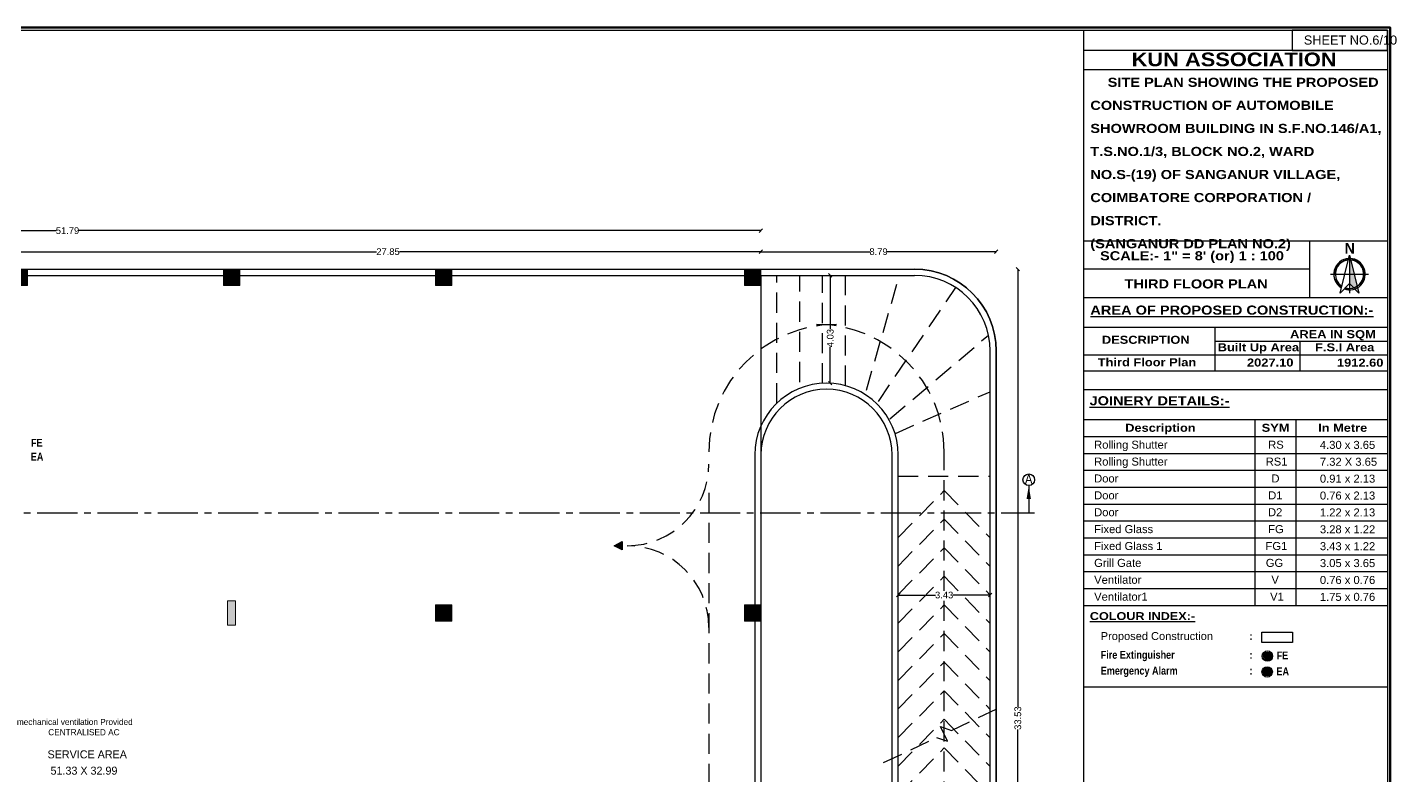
# Model space of a CAD drawing. Header units: metres. Extents: x 71870 to 72053, y 12512 to 13084.
# Drawn here: x 71935.3 to 71986.5, y 12683 to 12710.9 of the extents above; entities that cross this region are included whole.
import ezdxf

# ---------------------------------------------------------------- set-up
doc = ezdxf.new("R2010")
doc.units = ezdxf.units.M
doc.header["$MEASUREMENT"] = 0
doc.linetypes.add('CENTER2', pattern=[1.125, 0.75, -0.125, 0.125, -0.125])
doc.linetypes.add('Dim Line', pattern=[0.375, 0.25, -0.125])
doc.layers.get('Defpoints').update_dxf_attribs({"color": 6, "lineweight": 0})
doc.layers.add('02_FB_WALL', color=7, linetype='Continuous', lineweight=30)
doc.layers.add('COL', color=1, linetype='Continuous', lineweight=18)
doc.layers.add('BLK_1_FLR_4_BLT_UP_AREA', color=52, linetype='Continuous', plot=False)
doc.layers.add('BLK_1_FLR_4_BLT_UP_AREA_DEDUCT', color=52, linetype='Continuous', plot=False)
doc.layers.add('BLK_1_FLR_4_ROOM_1', color=2, linetype='Continuous')
doc.styles.add('bold', font='GOTHICB.TTF')
doc.styles.add('century Gothic', font='arial.ttf')
doc.styles.add('MtXpl_Arial_Black', font='')
doc.styles.get("Standard").update_dxf_attribs({"font": 'arial.ttf'})
doc.styles.add('TITLE', font='GOTHIC.TTF')
doc.styles.get('MtXpl_Arial_Black').set_extended_font_data('Arial Black')
doc.dimstyles.new('STAND', dxfattribs={"dimtxt": 0.25, "dimasz": 0.13, "dimexe": 0, "dimexo": 0, "dimgap": 0, "dimtad": 0, "dimzin": 0, "dimdsep": 46, "dimtxsty": 'century Gothic', "dimblk": 'OBLIQUE', "dimcen": 0.15, "dimse1": 1, "dimse2": 1, "dimclrd": 5, "dimclre": 7, "dimclrt": 5, "dimazin": 0, "dimtfac": 1, "dimtofl": 0, "dimtmove": 0, "dimatfit": 3, "dimfxl": 0, "dimtolj": 1, "dimtzin": 0, "dimlwd": -1, "dimlwe": -1, "dimarcsym": 0})
doc.dimstyles.get("Standard").update_dxf_attribs({"dimtxt": 0.18, "dimasz": 0.18, "dimexe": 0.18, "dimexo": 0.0625, "dimgap": 0.09, "dimtad": 0, "dimtih": 1, "dimtoh": 1, "dimdec": 4, "dimzin": 0, "dimdsep": 46, "dimtxsty": 'Standard', "dimcen": 0.09, "dimadec": 0, "dimazin": 0, "dimtfac": 1, "dimtdec": 4, "dimtofl": 0, "dimtmove": 0, "dimatfit": 3, "dimfxl": 0, "dimtolj": 1, "dimtzin": 0, "dimarcsym": 0})

# ---------------------------------------------------------------- blocks, each defined once
blk = doc.blocks.new('*U3')
at = {"layer": 'COL'}
h = blk.add_hatch(color=8, dxfattribs=at)
h.dxf.hatch_style = 1
h.paths.add_polyline_path([(2704.9, 761), (2704.9, 737), (2680.9, 737), (2680.9, 761)])
at = {"layer": 'COL', "ltscale": 0.02}
blk.add_lwpolyline([(2704.9, 761), (2704.9, 737), (2680.9, 737), (2680.9, 761)], close=True, dxfattribs=at)
blk = doc.blocks.new('A$C493907E4')
at = {"layer": 'COL'}
h = blk.add_hatch(color=8, dxfattribs=at)
h.dxf.hatch_style = 1
h.paths.add_polyline_path([(12, 36), (12, 0), (0, 0), (0, 36)])
at = {"layer": 'COL', "ltscale": 0.02}
blk.add_lwpolyline([(12, 36), (12, 0), (0, 0), (0, 36)], close=True, dxfattribs=at)
blk = doc.blocks.new('arrowww')
at = {"layer": '02_FB_WALL'}
h = blk.add_hatch(color=252, dxfattribs=at)
h.dxf.hatch_style = 1
h.paths.add_polyline_path([(156792.6, 14158.6), (156780.6, 14164.6), (156792.6, 14170.6)])
at = {"layer": '02_FB_WALL', "color": 252}
blk.add_lwpolyline([(156792.6, 14158.6), (156780.6, 14164.6), (156792.6, 14170.6)], close=True, dxfattribs=at)
blk = doc.blocks.new('_Oblique')
at = {"color": 0, "linetype": 'ByBlock', "lineweight": -2}
blk.add_line((-0.5, -0.5), (0.5, 0.5), dxfattribs=at)
blk = doc.blocks.new('*D483')
at = {"color": 5}
for p, q in [((71934.881, 12702.528), (71948.381, 12702.528)), ((71962.731, 12702.528), (71949.231, 12702.528))]:
    blk.add_line(p, q, dxfattribs=at)
at = {"layer": 'Defpoints', "color": 0, "lineweight": 25}
for p in [(71962.731, 12702.528), (71962.731, 12701.872), (71934.881, 12701.262)]:
    blk.add_point(p, dxfattribs=at)
at = {"color": 5, "xscale": 0.13, "yscale": 0.13, "zscale": 0.13, "rotation": 180}
blk.add_blockref('_Oblique', (71934.881, 12702.528), dxfattribs=at)
at = {"color": 5, "xscale": 0.13, "yscale": 0.13, "zscale": 0.13}
blk.add_blockref('_Oblique', (71962.731, 12702.528), dxfattribs=at)
at = {"color": 5, "insert": (71948.806, 12702.528), "char_height": 0.25, "attachment_point": 5, "style": 'century Gothic'}
blk.add_mtext('\\A1;27.85', dxfattribs=at)
blk = doc.blocks.new('*D484')
at = {"color": 5}
for p, q in [((71962.731, 12702.528), (71966.8, 12702.528)), ((71971.519, 12702.528), (71967.45, 12702.528))]:
    blk.add_line(p, q, dxfattribs=at)
at = {"layer": 'Defpoints', "color": 0, "lineweight": 25}
for p in [(71971.519, 12702.528), (71962.731, 12701.872), (71971.519, 12698.824)]:
    blk.add_point(p, dxfattribs=at)
at = {"color": 5, "xscale": 0.13, "yscale": 0.13, "zscale": 0.13, "rotation": 180}
blk.add_blockref('_Oblique', (71962.731, 12702.528), dxfattribs=at)
at = {"color": 5, "xscale": 0.13, "yscale": 0.13, "zscale": 0.13}
blk.add_blockref('_Oblique', (71971.519, 12702.528), dxfattribs=at)
at = {"color": 5, "insert": (71967.125, 12702.528), "char_height": 0.25, "attachment_point": 5, "style": 'century Gothic'}
blk.add_mtext('\\A1;8.79', dxfattribs=at)
blk = doc.blocks.new('*D485')
at = {"color": 5}
for p, q in [((71910.94, 12703.314), (71936.414, 12703.314)), ((71962.731, 12703.314), (71937.258, 12703.314))]:
    blk.add_line(p, q, dxfattribs=at)
at = {"layer": 'Defpoints', "color": 0, "lineweight": 25}
for p in [(71910.94, 12703.314), (71910.94, 12701.872), (71962.731, 12701.872)]:
    blk.add_point(p, dxfattribs=at)
at = {"color": 5, "xscale": 0.13, "yscale": 0.13, "zscale": 0.13, "rotation": 180}
blk.add_blockref('_Oblique', (71910.94, 12703.314), dxfattribs=at)
at = {"color": 5, "xscale": 0.13, "yscale": 0.13, "zscale": 0.13}
blk.add_blockref('_Oblique', (71962.731, 12703.314), dxfattribs=at)
at = {"color": 5, "insert": (71936.836, 12703.314), "char_height": 0.25, "attachment_point": 5, "style": 'century Gothic'}
blk.add_mtext('\\A1;51.79', dxfattribs=at)
blk = doc.blocks.new('*D500')
at = {"color": 5}
for p, q in [((71972.328, 12701.872), (71972.328, 12685.529)), ((71972.328, 12668.344), (71972.328, 12684.686))]:
    blk.add_line(p, q, dxfattribs=at)
at = {"layer": 'Defpoints', "color": 0, "lineweight": 25}
for p in [(71962.731, 12701.872), (71962.731, 12668.344), (71972.328, 12668.344)]:
    blk.add_point(p, dxfattribs=at)
at = {"color": 5, "xscale": 0.13, "yscale": 0.13, "zscale": 0.13}
for p, rotation in [((71972.328, 12701.872), 90), ((71972.328, 12668.344), 270)]:
    blk.add_blockref('_Oblique', p, dxfattribs=dict(at, rotation=rotation))
at = {"color": 5, "lineweight": 25, "insert": (71972.328, 12685.108), "char_height": 0.25, "attachment_point": 5, "rotation": 90, "style": 'century Gothic'}
blk.add_mtext('\\A1;33.53', dxfattribs=at)
blk = doc.blocks.new('*D501')
at = {"color": 5}
for p, q in [((71967.862, 12689.705), (71969.252, 12689.705)), ((71971.291, 12689.705), (71969.901, 12689.705))]:
    blk.add_line(p, q, dxfattribs=at)
at = {"layer": 'Defpoints', "color": 0, "lineweight": 25}
for p in [(71971.291, 12689.705), (71967.862, 12689.323), (71971.291, 12689.323)]:
    blk.add_point(p, dxfattribs=at)
at = {"color": 5, "xscale": 0.13, "yscale": 0.13, "zscale": 0.13, "rotation": 180}
blk.add_blockref('_Oblique', (71967.862, 12689.705), dxfattribs=at)
at = {"color": 5, "xscale": 0.13, "yscale": 0.13, "zscale": 0.13}
blk.add_blockref('_Oblique', (71971.291, 12689.705), dxfattribs=at)
at = {"color": 5, "lineweight": 25, "insert": (71969.576, 12689.705), "char_height": 0.25, "attachment_point": 5, "style": 'century Gothic'}
blk.add_mtext('\\A1;3.43', dxfattribs=at)
blk = doc.blocks.new('*D502')
at = {"color": 5}
for p, q in [((71965.321, 12701.643), (71965.321, 12699.63)), ((71965.321, 12697.617), (71965.321, 12698.971))]:
    blk.add_line(p, q, dxfattribs=at)
at = {"layer": 'Defpoints', "color": 0, "lineweight": 25}
for p in [(71965.182, 12701.643), (71965.321, 12701.643), (71965.182, 12697.617)]:
    blk.add_point(p, dxfattribs=at)
at = {"color": 5, "xscale": 0.13, "yscale": 0.13, "zscale": 0.13}
for p, rotation in [((71965.321, 12701.643), 90), ((71965.321, 12697.617), 270)]:
    blk.add_blockref('_Oblique', p, dxfattribs=dict(at, rotation=rotation))
at = {"color": 5, "lineweight": 25, "insert": (71965.321, 12699.3), "char_height": 0.25, "attachment_point": 5, "rotation": 90, "style": 'century Gothic'}
blk.add_mtext('\\A1;4.03', dxfattribs=at)

msp = doc.modelspace()

# ---------------------------------------------------------------- hatches: boundary and pattern name
at = {"lineweight": 25}
h = msp.add_hatch(color=256, dxfattribs=at)
h.dxf.hatch_style = 1
h.paths.add_polyline_path([(71981.79533, 12687.42444, 1), (71981.49812, 12687.42444, 1)])
h = msp.add_hatch(color=256, dxfattribs=at)
h.dxf.hatch_style = 1
h.paths.add_polyline_path([(71981.78848, 12686.83255, 1), (71981.49126, 12686.83255, 1)])

# ---------------------------------------------------------------- linework, layer by layer
at = {"color": 7, "lineweight": 25}
for p, q in [((71974.78487, 12710.80348), (71974.78487, 12655.14555)), ((71974.78487, 12699.70375), (71986.12966, 12699.70375)), ((71979.67923, 12699.70375), (71979.67923, 12698.0723)), ((71979.67923, 12699.18884), (71986.12966, 12699.18884)), ((71982.8595, 12699.18884), (71982.8595, 12698.0723)), ((71974.78487, 12698.67394), (71986.12966, 12698.67394)), ((71974.78487, 12698.0723), (71986.12966, 12698.0723)), ((71974.78487, 12697.93195), (71974.78487, 12692.69065)), ((71986.12966, 12697.93195), (71986.12966, 12692.69065)), ((71974.78487, 12697.37918), (71986.12966, 12697.37918))]:
    msp.add_line(p, q, dxfattribs=at)
at = {"color": 7, "lineweight": 25, "ltscale": 0.3}
for p, q in [((71984.71372, 12702.39296), (71984.71372, 12700.98155)), ((71984.00802, 12701.68726), (71985.41942, 12701.68726))]:
    msp.add_line(p, q, dxfattribs=at)
for p, q in [((71919.49242, 12701.87178), (71968.47144, 12701.87174)), ((71935.33837, 12701.64317), (71968.47144, 12701.64314)), ((71971.29084, 12671.39177), (71971.29084, 12698.82374)), ((71971.51944, 12671.39177), (71971.51944, 12698.82374)), ((71962.50244, 12694.93754), (71962.50244, 12675.43035)), ((71962.73104, 12694.93754), (71962.73104, 12675.43035)), ((71967.63324, 12675.43035), (71967.63324, 12694.93754)), ((71967.86184, 12675.43035), (71967.86184, 12694.93754))]:
    msp.add_line(p, q)
at = {"linetype": 'Dim Line', "ltscale": 3}
for p, q in [((71962.73105, 12701.64315), (71962.73105, 12696.0957)), ((71963.32903, 12696.8732), (71963.32903, 12701.64315)), ((71964.18151, 12697.66084), (71964.18151, 12701.64314)), ((71965.03399, 12697.61315), (71965.03399, 12701.64314)), ((71965.88648, 12697.52302), (71965.88648, 12701.64314)), ((71966.67373, 12697.35231), (71967.90436, 12701.64314)), ((71967.11865, 12696.93208), (71970.00792, 12701.18769)), ((71964.81384, 12699.81434), (71965.55044, 12699.81434)), ((71967.55024, 12696.2801), (71971.22849, 12699.4134)), ((71967.75364, 12695.74245), (71971.29084, 12697.29787)), ((71969.57634, 12675.23986), (71969.57634, 12695.05184)), ((71967.85259, 12694.14607), (71971.29084, 12694.14607)), ((71960.78794, 12693.52786), (71960.78794, 12675.04937))]:
    msp.add_line(p, q, dxfattribs=at)
at = {"lineweight": 25}
for p, q in [((71981.17496, 12696.25561), (71981.17496, 12689.31916)), ((71982.70868, 12696.25561), (71982.70868, 12689.31916))]:
    msp.add_line(p, q, dxfattribs=at)
at = {"lineweight": 80}
msp.add_lwpolyline([(71907.3407, 12655.04539), (71907.3407, 12710.90365), (71986.22983, 12710.90365), (71986.22983, 12655.04539)], close=True, dxfattribs=at)
at = {"lineweight": 25}
for points in [[(71907.44086, 12655.14555), (71907.44086, 12710.80348), (71986.12966, 12710.80348), (71986.12966, 12655.14555)], [(71981.43946, 12688.31801), (71982.58565, 12688.31801), (71982.58565, 12687.93642), (71981.43946, 12687.93642)]]:
    msp.add_lwpolyline(points, close=True, dxfattribs=at)
at = {"color": 7, "lineweight": 25}
msp.add_lwpolyline([(71986.12966, 12710.80348), (71982.56961, 12710.80348), (71982.56961, 12710.03995), (71986.12966, 12710.03995)], close=True, dxfattribs=at)
at = {"lineweight": 25}
for points in [[(71986.12966, 12710.03995), (71974.78487, 12710.03995)], [(71986.12966, 12709.32157), (71974.78487, 12709.32157)], [(71974.78487, 12696.25561), (71986.12966, 12696.25561)], [(71974.78487, 12695.62502), (71986.12966, 12695.62502)], [(71974.78487, 12694.99444), (71986.12966, 12694.99444)], [(71974.78487, 12694.36385), (71986.12966, 12694.36385)], [(71974.78487, 12694.36385), (71986.12966, 12694.36385)], [(71974.78487, 12693.73326), (71986.12966, 12693.73326)], [(71974.78487, 12693.10268), (71986.12966, 12693.10268)], [(71974.78487, 12692.47209), (71986.12966, 12692.47209)], [(71974.78487, 12691.84151), (71986.12966, 12691.84151)], [(71974.78487, 12691.21092), (71986.12966, 12691.21092)], [(71974.78487, 12690.58034), (71986.12966, 12690.58034)], [(71974.78487, 12689.94975), (71986.12966, 12689.94975)], [(71974.78487, 12689.31916), (71986.12966, 12689.31916)], [(71974.78487, 12686.27996), (71986.12966, 12686.27996)]]:
    msp.add_lwpolyline(points, dxfattribs=at)
at = {"color": 7, "lineweight": 25}
for points in [[(71974.78487, 12702.93699), (71986.12966, 12702.93699)], [(71983.22018, 12702.93699), (71983.22018, 12700.81038)], [(71983.22018, 12701.87369), (71974.78487, 12701.87369)], [(71974.78487, 12700.81038), (71986.12966, 12700.81038)]]:
    msp.add_lwpolyline(points, dxfattribs=at)
at = {"color": 7, "lineweight": 25, "ltscale": 0.3}
for points in [[(71984.67291, 12702.2297, 0.39238461), (71984.16974, 12701.68726, 1)], [(71985.2871, 12701.68726, 0.41421356), (71984.71372, 12702.26064, 1)], [(71984.41495, 12701.19786, -0.26139347), (71984.14033, 12701.68726, -1)], [(71985.2577, 12701.68726, -0.41421356), (71984.71372, 12701.14328, -1)], [(71984.71372, 12701.11387, -0.08399708), (71984.5251, 12701.14578, -1)]]:
    msp.add_lwpolyline(points, format="xyb", dxfattribs=at)
msp.add_lwpolyline([(71984.71372, 12702.39296), (71985.06657, 12700.98155), (71984.71372, 12701.3344), (71984.36087, 12700.98155)], close=True, dxfattribs=at)
at = {"linetype": 'Dim Line', "ltscale": 3}
for points in [[(71967.86184, 12691.85695), (71969.57634, 12693.6075), (71971.29084, 12691.84067)], [(71967.86184, 12690.78925), (71969.57634, 12692.53979), (71971.29084, 12690.77297)], [(71967.86184, 12689.72155), (71969.57634, 12691.47209), (71971.29084, 12689.70526)], [(71967.86184, 12688.65384), (71969.57634, 12690.40439), (71971.29084, 12688.63756)], [(71967.86184, 12687.58614), (71969.57634, 12689.33668), (71971.29084, 12687.56986)], [(71967.86184, 12686.51844), (71969.57634, 12688.26898), (71971.29084, 12686.50215)], [(71967.86184, 12685.45073), (71969.57634, 12687.20128), (71971.29084, 12685.43445)], [(71967.86184, 12684.38303), (71969.57634, 12686.13357), (71971.29084, 12684.36674)], [(71967.31539, 12683.44636), (71969.29584, 12684.3869), (71969.70192, 12684.24233), (71969.44041, 12684.79299), (71969.8465, 12684.64841), (71971.82694, 12685.58895)], [(71967.86184, 12683.31532), (71969.57634, 12685.06587), (71971.29084, 12683.29904)], [(71967.86184, 12682.24762), (71969.57634, 12683.99816), (71971.29084, 12682.23134)]]:
    msp.add_lwpolyline(points, dxfattribs=at)
at = {"color": 1, "linetype": 'CENTER2', "lineweight": 25, "ltscale": 2}
msp.add_lwpolyline([(71908.70741, 12692.77648), (71972.94446, 12692.77648)], dxfattribs=at)
at = {"color": 1, "linetype": 'Continuous', "lineweight": 25, "ltscale": 2}
msp.add_circle((71972.73545, 12694.01025), 0.21596, dxfattribs=at)
at = {"lineweight": 25}
for centre, radius in [((71981.64673, 12687.42444), 0.1938), ((71981.64673, 12687.42444), 0.14861), ((71981.63987, 12686.83255), 0.1938), ((71981.63987, 12686.83255), 0.14861)]:
    msp.add_circle(centre, radius, dxfattribs=at)
at = {"color": 7, "lineweight": 25, "ltscale": 0.3}
for radius, start, end in [(0.58809, 92.884151, 239.043362), (0.58809, 250.10409, 87.115849), (0.52928, 94.831264, 237.096249), (0.52928, 253.125506, 85.168736)]:
    msp.add_arc((71984.71372, 12701.68726), radius, start, end, dxfattribs=at)
for centre, radius, end in [((71968.47144, 12698.82374), 3.048, 90), ((71968.47144, 12698.82374), 2.8194, 90), ((71965.18214, 12694.93754), 2.6797, 180), ((71965.18214, 12694.93754), 2.4511, 180)]:
    msp.add_arc(centre, radius, 0, end)
at = {"linetype": 'Dim Line', "ltscale": 3}
for centre, radius, start, end in [((71965.55044, 12695.05184), 4.7625, 90, 180), ((71964.81384, 12695.05184), 4.7625, 0, 90), ((71957.73994, 12694.59469), 3.048, 270, 0), ((71957.73994, 12688.49869), 3.048, 0, 90)]:
    msp.add_arc(centre, radius, start, end, dxfattribs=at)
at = {"color": 7, "lineweight": 25, "ltscale": 0.3}
msp.add_solid([(71984.71372, 12702.39296), (71985.06657, 12700.98155), (71984.71372, 12701.3344)], dxfattribs=at)
at = {"layer": 'BLK_1_FLR_4_BLT_UP_AREA', "color": 52, "lineweight": 25}
msp.add_lwpolyline([(71910.94044, 12701.87178), (71923.74205, 12701.87178), (71968.47144, 12701.87174, -0.41421312), (71971.51944, 12698.82374), (71971.51944, 12671.39177, -0.41421356), (71968.47144, 12668.34377), (71910.94044, 12668.34377)], format="xyb", close=True, dxfattribs=at)
at = {"layer": 'BLK_1_FLR_4_BLT_UP_AREA_DEDUCT', "color": 52, "lineweight": 25}
msp.add_lwpolyline([(71967.63324, 12694.93754, 1), (71962.73104, 12694.93754), (71962.73104, 12675.43036, 1), (71967.63324, 12675.43036)], format="xyb", close=True, dxfattribs=at)
at = {"layer": 'BLK_1_FLR_4_ROOM_1', "color": 2, "lineweight": 25}
msp.add_lwpolyline([(71911.16904, 12701.26218), (71911.16904, 12701.64318), (71926.80397, 12701.64317), (71926.80397, 12694.63277), (71934.88183, 12694.63277), (71934.88183, 12701.64317), (71962.73105, 12701.64317), (71962.73103, 12668.57237), (71950.81061, 12668.57237), (71950.81061, 12675.65896), (71943.03788, 12675.65896), (71943.03788, 12668.64262), (71911.16904, 12668.64262)], close=True, dxfattribs=at)

# ---------------------------------------------------------------- block references
at = {"xscale": 0.0254, "yscale": 0.0254, "zscale": 0.0254}
for name, p in [('*U3', (71866.63294, 12682.54229)), ('*U3', (71874.56139, 12682.54226)), ('*U3', (71882.48619, 12682.54226)), ('*U3', (71894.02562, 12682.54226)), ('arrowww', (67975.02018, 12331.76569)), ('*U3', (71882.48619, 12670.00741)), ('*U3', (71894.02561, 12670.00741))]:
    msp.add_blockref(name, p, dxfattribs=at)
at = {"xscale": 0.0254, "yscale": 0.0254, "zscale": 0.0254, "rotation": 180}
msp.add_blockref('A$C493907E4', (71943.11442, 12689.4893), dxfattribs=at)

# ---------------------------------------------------------------- texts
at = {"color": 7, "lineweight": 25, "ltscale": 0.3, "style": 'bold'}
msp.add_text('N', height=0.38923, rotation=180.009351, dxfattribs=at).set_placement((71984.91209, 12702.84647))
at = {"color": 7, "lineweight": 25, "insert": (71984.75019, 12710.42836), "char_height": 0.34, "width": 4.2485503, "attachment_point": 5}
msp.add_mtext('SHEET NO.6/10', dxfattribs=at)
at = {"color": 7, "lineweight": 25, "attachment_point": 1, "line_spacing_factor": 1.519185, "style": 'MtXpl_Arial_Black'}
for s, insert, char_height, width in [('{\\C256;KUN ASSOCIATION }', (71976.57564, 12709.96273), 0.51, 16.2654081), ('{\\W4.29283;\\C256; \\W1;SITE PLAN SHOWING THE PROPOSED CONSTRUCTION OF AUTOMOBILE SHOWROOM BUILDING IN S.F.NO.146/A1, T.S.NO.1/3, BLOCK NO.2, WARD NO.S-(19) OF SANGANUR VILLAGE, COIMBATORE CORPORATION / DISTRICT. \\P(SANGANUR DD PLAN NO.2)}', (71975.03514, 12709.02337), 0.34, 10.8436054), ('{\\C256;SCALE:- 1" = 8\' (or) 1 : 100}', (71975.39748, 12702.54544), 0.34, 10.8436054), ('{\\C256;THIRD FLOOR PLAN}', (71976.31405, 12701.49406), 0.34, 10.8436054), ('{\\L\\C256;AREA OF PROPOSED CONSTRUCTION:-}', (71975.03514, 12700.51626), 0.34, 10.8436054)]:
    msp.add_mtext(s, dxfattribs=dict(at, insert=insert, char_height=char_height, width=width))
at = {"lineweight": 25, "attachment_point": 1}
for s, width, insert, char_height in [('{\\fArial Black|b0|i0|c0|p34;DESCRIPTION}', 13.7588778, (71975.46527, 12699.3867), 0.3001138), ('{\\fArial Black|b0|i0|c0|p34;AREA IN SQM}', 13.7588778, (71982.49545, 12699.59694), 0.3001138), ('{\\fArial Black|b0|i0|c0|p34;Built Up Area}', 13.7588778, (71979.79179, 12699.10686), 0.3001138), ('{\\fArial Black|b0|i0|c0|p34;F.S.I Area}', 13.7588778, (71983.42883, 12699.10686), 0.3001138), ('{\\fArial Black|b0|i0|c0|p34;Third Floor Plan}', 13.7588778, (71975.31205, 12698.54935), 0.3001138), ('{\\fArial Black|b0|i0|c0|p34;2027.10}', 2.8698399, (71980.8858, 12698.53833), 0.3001138), ('{\\fArial Black|b0|i0|c0|p34;1912.60}', 13.7588778, (71984.24661, 12698.53316), 0.3001138), ('{\\fArial Black|b0|i0|c0|p34;Description}', 13.7588778, (71976.33764, 12696.09966), 0.2989123), ('{\\fArial Black|b0|i0|c0|p34;SYM}', 13.7588778, (71981.4346, 12696.09966), 0.2989123), ('{\\fArial Black|b0|i0|c0|p34;In Metre}', 13.7588778, (71983.54417, 12696.09966), 0.2989123), ('Rolling Shutter', 13.7588778, (71975.17754, 12695.46907), 0.2989123), ('RS', 13.7588778, (71981.67778, 12695.46907), 0.298912), ('4.30 x 3.65', 13.7588778, (71983.60863, 12695.4622), 0.2989123), ('Rolling Shutter', 13.7588778, (71975.17754, 12694.83848), 0.2989123), ('RS1', 13.7588778, (71981.58462, 12694.83848), 0.298912), ('7.32 X 3.65', 13.7588778, (71983.60863, 12694.83162), 0.2989123), ('Door', 13.7588778, (71975.17754, 12694.2079), 0.298912), ('D', 13.7588778, (71981.79767, 12694.2079), 0.29891), ('0.91 x 2.13', 13.7588778, (71983.60863, 12694.20103), 0.2989123), ('Door', 13.7588778, (71975.17754, 12693.57731), 0.298912), ('D1', 13.7588778, (71981.67778, 12693.57731), 0.298912), ('0.76 x 2.13', 13.7588778, (71983.60863, 12693.57044), 0.2989123), ('Door', 13.7588778, (71975.17754, 12692.94673), 0.298912), ('D2', 13.7588778, (71981.67098, 12692.94673), 0.298912), ('1.22 x 2.13', 13.7588778, (71983.60863, 12692.93986), 0.2989123), ('Fixed Glass ', 13.7588778, (71975.17754, 12692.31614), 0.2989123), ('FG', 13.7588778, (71981.67778, 12692.31614), 0.298912), ('3.28 x 1.22', 13.7588778, (71983.60863, 12692.30927), 0.2989123), ('Fixed Glass 1', 13.7588778, (71975.17754, 12691.68555), 0.2989123), ('FG1', 13.7588778, (71981.57821, 12691.68555), 0.298912), ('3.43 x 1.22', 13.7588778, (71983.60863, 12691.67869), 0.2989123), ('Grill Gate', 13.7588778, (71975.17754, 12691.05497), 0.298912), ('GG', 13.7588778, (71981.58796, 12691.05497), 0.298912), ('3.05 x 3.65', 13.7588778, (71983.60863, 12691.0481), 0.2989123), ('Ventilator ', 13.7588778, (71975.17754, 12690.42438), 0.2989123), ('V', 13.7588778, (71981.79767, 12690.42438), 0.29891), ('0.76 x 0.76', 13.7588778, (71983.60863, 12690.41751), 0.2989123), ('Ventilator1 ', 13.7588778, (71975.17754, 12689.7938), 0.2989123), ('V1', 13.7588778, (71981.74866, 12689.7938), 0.298912), ('1.75 x 0.76', 13.7588778, (71983.60863, 12689.78693), 0.2989123), ('{\\fArial Black|b0|i0|c0|p34;\\LCOLOUR INDEX:-}', 13.7588778, (71975.01643, 12689.06646), 0.2950098), ('Proposed Construction', 13.7588778, (71975.4233, 12688.32147), 0.2950098), ('{\\fArial Narrow|b1|i0|c0|p34;:}', 13.7588778, (71980.97654, 12688.32147), 0.2950098), ('{\\fArial Narrow|b1|i0|c0|p34;Fire Extinguisher}', 13.7588778, (71975.4233, 12687.62044), 0.2950098), ('{\\fArial Narrow|b1|i0|c0|p34;:}', 13.7588778, (71980.97654, 12687.62044), 0.2950098), ('{\\fArial Narrow|b1|i0|c0|p34;FE}', 13.7588778, (71981.99305, 12687.59527), 0.2950098), ('{\\fArial Narrow|b1|i0|c0|p34;Emergency Alarm }', 13.7588778, (71975.4233, 12687.02855), 0.2950098), ('{\\fArial Narrow|b1|i0|c0|p34;:}', 13.7588778, (71980.97654, 12687.02855), 0.2950098), ('{\\fArial Narrow|b1|i0|c0|p34;EA}', 13.7588778, (71981.98619, 12687.00338), 0.2950098)]:
    msp.add_mtext_dynamic_manual_height_columns(s, width=width, gutter_width=6.01629, heights=[0], dxfattribs=dict(at, insert=insert, char_height=char_height))
at = {"color": 7, "lineweight": 25, "insert": (71975.00534, 12697.12961), "char_height": 0.34, "attachment_point": 1, "line_spacing_factor": 1.519185, "style": 'MtXpl_Arial_Black'}
msp.add_mtext_dynamic_manual_height_columns('{\\fArial Black|b0|i0|c0|p34;\\LJOINERY DETAILS:-}', width=13.7588778, gutter_width=6.01629, heights=[0], dxfattribs=at)
at = {"color": 33, "lineweight": 25, "char_height": 0.2950098, "attachment_point": 1}
for s, insert in [('{\\fArial Narrow|b1|i0|c0|p34;FE}', (71935.47267, 12695.53808)), ('{\\fArial Narrow|b1|i0|c0|p34;EA}', (71935.46581, 12695.0201))]:
    msp.add_mtext_dynamic_manual_height_columns(s, width=13.7588778, gutter_width=6.01629, heights=[0], dxfattribs=dict(at, insert=insert))
at = {"color": 1, "linetype": 'Continuous', "lineweight": 25, "ltscale": 2, "insert": (71972.59632, 12694.2128), "char_height": 0.3429, "attachment_point": 1}
msp.add_mtext_dynamic_manual_height_columns('{\\fTahoma|b0|i0|c0|p34;A}', width=1547.5845061, gutter_width=1, heights=[0], dxfattribs=at)
at = {"attachment_point": 1, "style": 'TITLE'}
for s, insert, char_height, width in [('{\\W9.268949; }mechanical ventilation Provided\\P{\\W7.65461;   }CENTRALISED AC', (71934.15343, 12685.08145), 0.23, 6.6482647), ('SERVICE AREA', (71936.09031, 12683.90513), 0.3, 2.9724017), ('51.33 X 32.99', (71936.20154, 12683.29703), 0.3, 2.5770123)]:
    msp.add_mtext(s, dxfattribs=dict(at, insert=insert, char_height=char_height, width=width))

# ---------------------------------------------------------------- dimensions: what is measured, and where the dimension line sits
for base, p1, p2, picture, middle in [((71910.94044, 12703.31436), (71962.73105, 12701.87174), (71910.94044, 12701.87178), '*D485', (71936.83574, 12703.31436)), ((71962.73105, 12702.52773), (71934.88114, 12701.26217), (71962.73105, 12701.87175), '*D483', (71948.80609, 12702.52773)), ((71971.51944, 12702.52773), (71962.73105, 12701.87175), (71971.51944, 12698.82374), '*D484', (71967.12524, 12702.52773))]:
    dim = msp.add_linear_dim(base=base, p1=p1, p2=p2, dimstyle='STAND', override={"dimtmove": 2})
    dim.commit()
    dim.dimension.update_dxf_attribs({"geometry": picture, "text_midpoint": middle})
at = {"lineweight": 25}
dim = msp.add_linear_dim(base=(71972.32812, 12668.34377), p1=(71962.73105, 12701.87175), p2=(71962.73105, 12668.34377), angle=90, dimstyle='STAND', dxfattribs=at)
dim.commit()
dim.dimension.update_dxf_attribs({"geometry": '*D500', "text_midpoint": (71972.32812, 12685.10776)})
dim = msp.add_linear_dim(base=(71965.32145, 12701.64314), p1=(71965.18214, 12697.61724), p2=(71965.18214, 12701.64314), angle=90, dimstyle='STAND', dxfattribs=at)
dim.commit()
dim.dimension.update_dxf_attribs({"geometry": '*D502', "text_midpoint": (71965.32145, 12699.30047), "dimtype": 160})
dim = msp.add_linear_dim(base=(71971.29084, 12689.70526), p1=(71967.86184, 12689.32276), p2=(71971.29084, 12689.32276), dimstyle='STAND', dxfattribs=at)
dim.commit()
dim.dimension.update_dxf_attribs({"geometry": '*D501', "text_midpoint": (71969.57634, 12689.70526)})

# ---------------------------------------------------------------- leaders
at = {"color": 1, "linetype": 'Continuous', "lineweight": 25, "ltscale": 2}
msp.add_leader([(71972.73545, 12693.78601), (71972.73545, 12692.77648)], dimstyle='Standard', override={"dimasz": 0.5, "dimgap": 0.09, "dimtad": 0, "dimclrd": 1}, dxfattribs=at)

doc.saveas('drawing.dxf')
